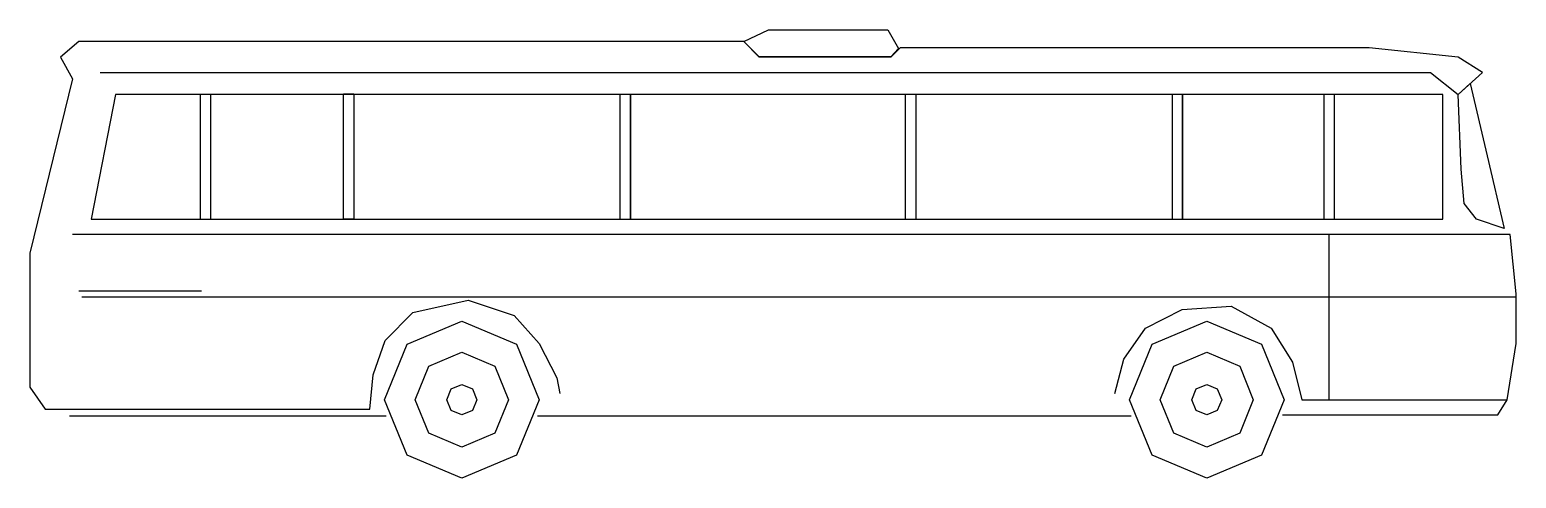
# Model space of a CAD drawing. Extents: x 358 to 707, y 786 to 892.
import ezdxf

# ---------------------------------------------------------------- set-up
doc = ezdxf.new("R2010")
doc.units = 0
doc.layers.get('0').update_dxf_attribs({"linetype": 'CONTINUOUS'})

msp = doc.modelspace()

# ---------------------------------------------------------------- linework, layer by layer
at = {"color": 0}
for p, q in [((525.427466, 889.018202), (531.185051, 891.781682)), ((531.185051, 891.781682), (559.267586, 891.781682)), ((559.267586, 891.781682), (561.786821, 887.344757)), ((369.175781, 889.018202), (364.856426, 885.363692)), ((525.427466, 889.018202), (369.175781, 889.018202)), ((529.027646, 885.440642), (525.427466, 889.018202)), ((529.027646, 885.363692), (525.427466, 889.018202)), ((561.786821, 887.344757), (559.909811, 885.440642)), ((562.148651, 887.557352), (559.986701, 885.363692)), ((672.316796, 887.557352), (562.148651, 887.557352)), ((693.194321, 885.363692), (672.316796, 887.557352)), ((364.856426, 885.363692), (367.737491, 880.239362)), ((559.909811, 885.440642), (529.027646, 885.440642)), ((559.986701, 885.363692), (529.027646, 885.363692)), ((698.956451, 881.704757), (693.194321, 885.363692)), ((367.737491, 880.239362), (357.656006, 839.271167)), ((374.214236, 881.704757), (686.717561, 881.704757)), ((686.717561, 881.704757), (693.194321, 876.580307)), ((693.194321, 876.580307), (698.956451, 881.704757)), ((377.818961, 876.580307), (372.056786, 847.317317)), ((689.594141, 876.580307), (377.818961, 876.580307)), ((397.733126, 876.580307), (397.733126, 847.317317)), ((431.405996, 847.317317), (431.405996, 876.747602)), ((431.405996, 876.747602), (433.812131, 876.747602)), ((431.405996, 847.317317), (431.405996, 876.580307)), ((433.812131, 876.747602), (433.812131, 847.317317)), ((496.349906, 847.235942), (496.349906, 876.666227)), ((496.349906, 876.666227), (498.751571, 876.666227)), ((498.751571, 876.666227), (498.751571, 847.235942)), ((498.751571, 847.317317), (498.751571, 876.580307)), ((563.401451, 847.235942), (563.401451, 876.666227)), ((563.401451, 876.666227), (565.807646, 876.666227)), ((563.401451, 847.317317), (563.401451, 876.580307)), ((565.807646, 876.666227), (565.807646, 847.235942)), ((626.102036, 847.235942), (626.102036, 876.666227)), ((626.102036, 876.666227), (628.503746, 876.666227)), ((628.503746, 876.666227), (628.503746, 847.235942)), ((628.503746, 847.317317), (628.503746, 876.580307)), ((661.728746, 847.235942), (661.728746, 876.666227)), ((661.728746, 876.666227), (664.130351, 876.666227)), ((661.728746, 847.317317), (661.728746, 876.580307)), ((664.130351, 876.666227), (664.130351, 847.235942)), ((689.594141, 847.317317), (689.594141, 876.580307)), ((693.194321, 876.580307), (696.075386, 879.144782)), ((693.917981, 859.022507), (693.194321, 876.580307)), ((696.075386, 879.144782), (700.037456, 862.134302)), ((400.139321, 876.417497), (400.139321, 847.154552)), ((700.037456, 862.134302), (703.994966, 845.123717)), ((694.637156, 850.976312), (693.917981, 859.022507)), ((697.518221, 847.317317), (694.637156, 850.976312)), ((372.056786, 847.317317), (689.594141, 847.317317)), ((433.812131, 847.317317), (431.405996, 847.317317)), ((498.751571, 847.235942), (496.349906, 847.235942)), ((565.807646, 847.235942), (563.401451, 847.235942)), ((628.503746, 847.235942), (626.102036, 847.235942)), ((664.130351, 847.235942), (661.728746, 847.235942)), ((703.994966, 845.123717), (697.518221, 847.317317)), ((705.437741, 843.662807), (367.737491, 843.662807)), ((662.954381, 804.883727), (662.954381, 843.662807)), ((706.876031, 829.759577), (705.437741, 843.662807)), ((357.656006, 839.271167), (357.656006, 807.814577)), ((369.175781, 830.492222), (397.977431, 830.492222)), ((369.894896, 829.026827), (706.876031, 829.026827)), ((447.661151, 825.372377), (460.623686, 828.298607)), ((460.623686, 828.298607), (471.424346, 824.639672)), ((706.876031, 818.054327), (706.876031, 829.759577)), ((441.179846, 818.787077), (447.661151, 825.372377)), ((471.424346, 824.639672), (477.344786, 818.054327)), ((619.751951, 821.713322), (628.390661, 826.100522)), ((628.390661, 826.100522), (639.914906, 826.833227)), ((639.914906, 826.833227), (649.272791, 821.713322)), ((446.339276, 817.934507), (459.183191, 823.341587)), ((459.183191, 823.341587), (472.027091, 817.934507)), ((614.713436, 814.395392), (619.751951, 821.713322)), ((621.307241, 817.934507), (634.152746, 823.341587)), ((634.152746, 823.341587), (646.998236, 817.934507)), ((649.272791, 821.713322), (654.315731, 813.667172)), ((438.298841, 810.740822), (441.179846, 818.787077)), ((441.021596, 804.890507), (446.339276, 817.934507)), ((472.027091, 817.934507), (477.344771, 804.890507)), ((477.344786, 818.054327), (481.501331, 810.008177)), ((615.988901, 804.890507), (621.307241, 817.934507)), ((646.998236, 817.934507), (652.316576, 804.890507)), ((704.718566, 804.883727), (706.876031, 818.054327)), ((451.437131, 812.750897), (459.180911, 816.010007)), ((459.180911, 816.010007), (466.924676, 812.750897)), ((612.551486, 806.349122), (614.713436, 814.395392)), ((626.408996, 812.750897), (634.152776, 816.010007)), ((634.152776, 816.010007), (641.896541, 812.750897)), ((437.579681, 802.690127), (438.298841, 810.740822)), ((448.231031, 804.888692), (451.437131, 812.750897)), ((466.924676, 812.750897), (470.130776, 804.888692)), ((623.202896, 804.888692), (626.408996, 812.750897)), ((641.896541, 812.750897), (645.102641, 804.888692)), ((654.315731, 813.667172), (656.473136, 804.883727)), ((357.656006, 807.814577), (361.256186, 802.690127)), ((455.657576, 804.889142), (456.689861, 807.420887)), ((456.689861, 807.420887), (459.183191, 808.470377)), ((459.183191, 808.470377), (461.676506, 807.420887)), ((461.676506, 807.420887), (462.708791, 804.889142)), ((481.501331, 810.008177), (482.224991, 806.349122)), ((630.624956, 804.889142), (631.657226, 807.420887)), ((631.657226, 807.420887), (634.150511, 808.470377)), ((634.150511, 808.470377), (636.643781, 807.420887)), ((636.643781, 807.420887), (637.676051, 804.889142)), ((446.339276, 791.837492), (441.021596, 804.890507)), ((451.437131, 797.021042), (448.231031, 804.888692)), ((456.689861, 802.355642), (455.657576, 804.889142)), ((462.708791, 804.889142), (461.676506, 802.355642)), ((470.130776, 804.888692), (466.924676, 797.021042)), ((477.344771, 804.890507), (472.027091, 791.837492)), ((621.307241, 791.837492), (615.988901, 804.890507)), ((626.408996, 797.021042), (623.202896, 804.888692)), ((631.657226, 802.355642), (630.624956, 804.889142)), ((637.676051, 804.889142), (636.643781, 802.355642)), ((645.102641, 804.888692), (641.896541, 797.021042)), ((652.316576, 804.890507), (646.998236, 791.837492)), ((656.473136, 804.883727), (704.718566, 804.883727)), ((702.556676, 801.306167), (704.718566, 804.883727)), ((361.256186, 802.690127), (437.579681, 802.690127)), ((367.018316, 801.061922), (441.415121, 801.061922)), ((459.183191, 801.306167), (456.689861, 802.355642)), ((461.676506, 802.355642), (459.183191, 801.306167)), ((476.951306, 801.061922), (616.382396, 801.061922)), ((634.150511, 801.306167), (631.657226, 802.355642)), ((636.643781, 802.355642), (634.150511, 801.306167)), ((651.968351, 801.306167), (702.556676, 801.306167)), ((459.180911, 793.761947), (451.437131, 797.021042)), ((466.924676, 797.021042), (459.180911, 793.761947)), ((634.152776, 793.761947), (626.408996, 797.021042)), ((641.896541, 797.021042), (634.152776, 793.761947)), ((459.183191, 786.430427), (446.339276, 791.837492)), ((472.027091, 791.837492), (459.183191, 786.430427)), ((634.152746, 786.430427), (621.307241, 791.837492)), ((646.998236, 791.837492), (634.152746, 786.430427))]:
    msp.add_line(p, q, dxfattribs=at)

doc.saveas('drawing.dxf')
